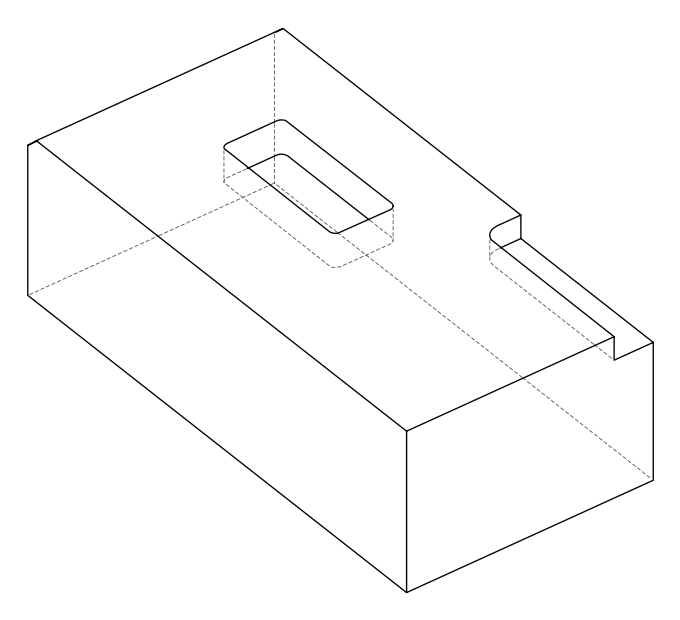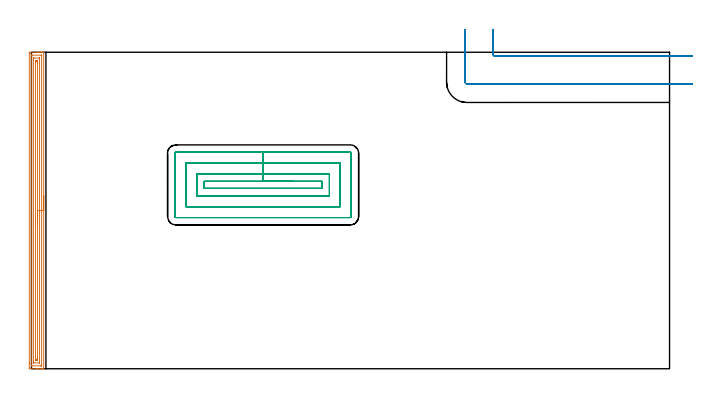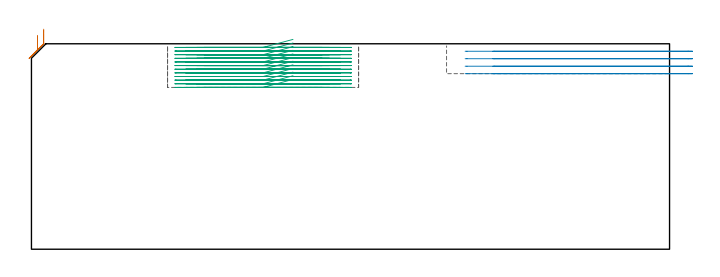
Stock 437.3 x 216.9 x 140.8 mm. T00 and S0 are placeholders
(PLAN: 3 operations, 2 tool changes, 35.4 min)
(1 AREA_MILL | FG_CHAMFER_SURFACE | UGT0205_001 | 7.15 min | 10627 mm3)
(2 MILL_CORNER_NOTCH_RECTANGULAR | CORNER_NOTCH_RECTANGULAR | UGT0201_109 | Follow Part, ap 6.35, ae 75% | 3.02 min | 106908 mm3)
(3 MILL_RECTANGULAR_POCKET | POCKET_RECTANGULAR_STRAIGHT | NXT0201_013 | Follow Part, ap 2.5, ae 75% | 25.19 min | 213730 mm3)
(TOOL UGT0205_001 | Chamfer Mill 20 x 3 x 45 deg. | D20 FL50 Z2)
(TOOL UGT0201_109 | End Mill 25.4 mm | D25.4 FL25 Z2)
(TOOL NXT0201_013 | ENDMILL 10mm | D10 FL30 Z4)
(OP 1 AREA_MILL)
G17 G21 G94 G90
T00 M6
G54
G17 G0 G90 X8.4 Y118.45 S1061 M3
G43 Z150.8 H0
G94 G1 Y118.412 Z149.928 F250.
Y118.298 Z149.063
Y118.109 Z148.212
Y117.847 Z147.38
Y117.513 Z146.574
Y117.11 Z145.8
Y116.642 Z145.064
Y116.11 Z144.372
Y115.521 Z143.729
Y114.878 Z143.139
Y114.186 Z142.608
Y113.45 Z142.14
Y112.676 Z141.737
Y111.87 Z141.403
Y111.038 Z141.141
Y110.186 Z140.952
Y109.322 Z140.838
Y108.45 Z140.8
Y0.145
X8.397 Y0.009 Z140.788
X8.376 Y0.007 Z140.768
X8.062 Y0. Z140.461
X7.572 Z139.971
X6.995 Z139.39
X4.934 Z137.332
X4.336 Z136.731
X3.749 Z136.144
X-1.281 Y0.001 Z131.116
X-1.492 Y0.01 Z130.905
X-1.499 Y0.22 Z130.899
X-1.5 Y0.591 Z130.9
Y3.961
Y216.309
X-1.496 Y216.683 Z130.902
X-1.492 Y216.89 Z130.905
X-1.28 Y216.9 Z131.117
X4.336 Z136.731
X4.934 Z137.331
X5.222 Z137.619
X6.995 Z139.39
X7.572 Z139.971
X8.063 Z140.462
X8.376 Y216.893 Z140.768
X8.397 Y216.89 Z140.788
X8.4 Y216.755 Z140.8
Y108.45
X6.986 Z139.386
X6.985 Y2.153 Z139.385
X6.984 Y2.043 Z139.384
X6.982 Y2.017 Z139.382
X6.98 Y2.011 Z139.38
X6.957 Y2.008 Z139.357
X6.851 Y2.004 Z139.251
X6.48 Y2. Z138.88
X0.276 Z132.676
X0.046 Y2.004 Z132.446
X-0.041 Y2.007 Z132.359
X-0.073 Y2.009 Z132.327
X-0.079 Y2.048 Z132.321
X-0.086 Y2.373 Z132.314
X-0.085 Y214.747 Z132.315
X-0.084 Y214.857 Z132.316
X-0.082 Y214.883 Z132.318
X-0.08 Y214.889 Z132.32
X-0.057 Y214.892 Z132.343
X0.048 Y214.896 Z132.448
X0.42 Y214.9 Z132.82
X6.624 Y214.899 Z139.024
X6.854 Y214.896 Z139.254
X6.941 Y214.893 Z139.341
X6.973 Y214.89 Z139.373
X6.979 Y214.852 Z139.379
X6.986 Y214.526 Z139.386
Y108.45
X5.572 Z137.972
X5.571 Y4.156 Z137.971
X5.57 Y4.069 Z137.97
X5.568 Y4.026 Z137.968
X5.566 Y4.012 Z137.966
X5.533 Y4.009 Z137.933
X5.377 Y4.001 Z137.777
X1.677 Y4. Z134.077
X1.522 Y4.002 Z133.922
X1.419 Y4.005 Z133.819
X1.341 Y4.01 Z133.741
X1.335 Y4.041 Z133.735
X1.333 Y4.156 Z133.733
X1.329 Y4.507 Z133.729
Y212.744
X1.33 Y212.831 Z133.73
X1.332 Y212.874 Z133.732
X1.334 Y212.888 Z133.734
X1.367 Y212.891 Z133.767
X1.523 Y212.899 Z133.923
X5.222 Y212.9 Z137.622
X5.378 Y212.898 Z137.778
X5.481 Y212.895 Z137.881
X5.559 Y212.89 Z137.959
X5.565 Y212.859 Z137.965
X5.567 Y212.744 Z137.967
X5.571 Y212.393 Z137.971
X5.572 Y108.45 Z137.972
X4.157 Z136.557
Y6.83
X4.153 Y6.124 Z136.553
X4.15 Y6.021 Z136.55
X4.143 Y6.009 Z136.543
X4.12 Y6.006 Z136.52
X4.069 Y6.003 Z136.469
X3.863 Y6.001 Z136.263
X3.45 Y6. Z135.85
X3.389 Z135.789
X3.016 Y6.005 Z135.416
X2.83 Y6.01 Z135.23
X2.749 Y6.016 Z135.149
X2.748 Y6.077 Z135.148
X2.743 Y6.65 Z135.143
Y210.069
X2.747 Y210.776 Z135.147
X2.75 Y210.879 Z135.15
X2.757 Y210.891 Z135.157
X2.78 Y210.894 Z135.18
X2.831 Y210.897 Z135.231
X3.037 Y210.899 Z135.437
X3.45 Y210.9 Z135.85
X3.511 Z135.911
X3.884 Y210.895 Z136.284
X4.07 Y210.89 Z136.47
X4.15 Y210.884 Z136.55
X4.152 Y210.823 Z136.552
X4.157 Y210.25 Z136.557
Y108.45
Y107.578 Z136.595
Y106.713 Z136.709
Y105.862 Z136.898
Y105.03 Z137.16
Y104.224 Z137.494
Y103.45 Z137.897
Y102.714 Z138.366
Y102.022 Z138.897
Y101.379 Z139.486
Y100.79 Z140.129
Y100.258 Z140.822
Y99.79 Z141.557
Y99.387 Z142.331
Y99.053 Z143.137
Y98.791 Z143.969
Y98.602 Z144.821
Y98.488 Z145.686
Y98.45 Z146.557
G0 Z150.8
M5
M2
(OP 2 MILL_CORNER_NOTCH_RECTANGULAR)
G17 G21 G94 G90
T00 M6
G54
G17 G0 G90 X316.25 Y232.6 S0 M3
G43 Z150.8 H0
Z135.675
G94 G1 Y229.6 F250.
Y215.514 F500.
G3 X317.514 Y214.25 R1.27
G1 X450.
X453. F250.
G0 Z150.8
X297.2 Y232.6
Z135.675
G1 Y229.6
Y196.464 F500.
G3 X298.464 Y195.2 R1.27
G1 X450.
X453. F250.
G0 Z150.8
X316.25 Y232.6
Z130.55
G1 Y229.6
Y215.514 F500.
G3 X317.514 Y214.25 R1.27
G1 X450.
X453. F250.
G0 Z150.8
X297.2 Y232.6
Z130.55
G1 Y229.6
Y196.464 F500.
G3 X298.464 Y195.2 R1.27
G1 X450.
X453. F250.
G0 Z150.8
X316.25 Y232.6
Z125.425
G1 Y229.6
Y215.514 F500.
G3 X317.514 Y214.25 R1.27
G1 X450.
X453. F250.
G0 Z150.8
X297.2 Y232.6
Z125.425
G1 Y229.6
Y196.464 F500.
G3 X298.464 Y195.2 R1.27
G1 X450.
X453. F250.
G0 Z150.8
X316.25 Y232.6
Z120.3
G1 Y229.6
Y215.514 F500.
G3 X317.514 Y214.25 R1.27
G1 X450.
X453. F250.
G0 Z150.8
X297.2 Y232.6
Z120.3
G1 Y229.6
Y196.464 F500.
G3 X298.464 Y195.2 R1.27
G1 X450.
X453. F250.
G0 Z150.8
M5
M2
(OP 3 MILL_RECTANGULAR_POCKET)
G17 G21 G94 G90
T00 M6
G54
G17 G0 G90 X179.245 Y128.4 S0 M3
G43 Z150.8 H0
Z143.8
G94 G1 X158.75 Z138.308 F250.
X118.3 F500.
Y123.6
X199.2
Y128.4
X158.75
Y133.4
X113.3
Y118.6
X204.2
Y133.4
X158.75
Y140.9
X105.8
Y111.1
X211.7
Y140.9
X158.75
Y148.4
X99.
G3 X98.3 Y147.7 R0.7
G1 Y104.3
G3 X99. Y103.6 R0.7
G1 X218.5
G3 X219.2 Y104.3 R0.7
G1 Y147.7
G3 X218.5 Y148.4 R0.7
G1 X158.75
X157.75
G0 X179.245 Y128.4 Z141.308
G1 X158.75 Z135.817 F250.
X118.3 F500.
Y123.6
X199.2
Y128.4
X158.75
Y133.4
X113.3
Y118.6
X204.2
Y133.4
X158.75
Y140.9
X105.8
Y111.1
X211.7
Y140.9
X158.75
Y148.4
X99.
G3 X98.3 Y147.7 R0.7
G1 Y104.3
G3 X99. Y103.6 R0.7
G1 X218.5
G3 X219.2 Y104.3 R0.7
G1 Y147.7
G3 X218.5 Y148.4 R0.7
G1 X158.75
X157.75
G0 X179.245 Y128.4 Z138.817
G1 X158.75 Z133.325 F250.
X118.3 F500.
Y123.6
X199.2
Y128.4
X158.75
Y133.4
X113.3
Y118.6
X204.2
Y133.4
X158.75
Y140.9
X105.8
Y111.1
X211.7
Y140.9
X158.75
Y148.4
X99.
G3 X98.3 Y147.7 R0.7
G1 Y104.3
G3 X99. Y103.6 R0.7
G1 X218.5
G3 X219.2 Y104.3 R0.7
G1 Y147.7
G3 X218.5 Y148.4 R0.7
G1 X158.75
X157.75
G0 X179.245 Y128.4 Z136.325
G1 X158.75 Z130.833 F250.
X118.3 F500.
Y123.6
X199.2
Y128.4
X158.75
Y133.4
X113.3
Y118.6
X204.2
Y133.4
X158.75
Y140.9
X105.8
Y111.1
X211.7
Y140.9
X158.75
Y148.4
X99.
G3 X98.3 Y147.7 R0.7
G1 Y104.3
G3 X99. Y103.6 R0.7
G1 X218.5
G3 X219.2 Y104.3 R0.7
G1 Y147.7
G3 X218.5 Y148.4 R0.7
G1 X158.75
X157.75
G0 X179.245 Y128.4 Z133.833
G1 X158.75 Z128.342 F250.
X118.3 F500.
Y123.6
X199.2
Y128.4
X158.75
Y133.4
X113.3
Y118.6
X204.2
Y133.4
X158.75
Y140.9
X105.8
Y111.1
X211.7
Y140.9
X158.75
Y148.4
X99.
G3 X98.3 Y147.7 R0.7
G1 Y104.3
G3 X99. Y103.6 R0.7
G1 X218.5
G3 X219.2 Y104.3 R0.7
G1 Y147.7
G3 X218.5 Y148.4 R0.7
G1 X158.75
X157.75
G0 X179.245 Y128.4 Z131.342
G1 X158.75 Z125.85 F250.
X118.3 F500.
Y123.6
X199.2
Y128.4
X158.75
Y133.4
X113.3
Y118.6
X204.2
Y133.4
X158.75
Y140.9
X105.8
Y111.1
X211.7
Y140.9
X158.75
Y148.4
X99.
G3 X98.3 Y147.7 R0.7
G1 Y104.3
G3 X99. Y103.6 R0.7
G1 X218.5
G3 X219.2 Y104.3 R0.7
G1 Y147.7
G3 X218.5 Y148.4 R0.7
G1 X158.75
X157.75
G0 X179.245 Y128.4 Z128.85
G1 X158.75 Z123.358 F250.
X118.3 F500.
Y123.6
X199.2
Y128.4
X158.75
Y133.4
X113.3
Y118.6
X204.2
Y133.4
X158.75
Y140.9
X105.8
Y111.1
X211.7
Y140.9
X158.75
Y148.4
X99.
G3 X98.3 Y147.7 R0.7
G1 Y104.3
G3 X99. Y103.6 R0.7
G1 X218.5
G3 X219.2 Y104.3 R0.7
G1 Y147.7
G3 X218.5 Y148.4 R0.7
G1 X158.75
X157.75
G0 X179.245 Y128.4 Z126.358
G1 X158.75 Z120.867 F250.
X118.3 F500.
Y123.6
X199.2
Y128.4
X158.75
Y133.4
X113.3
Y118.6
X204.2
Y133.4
X158.75
Y140.9
X105.8
Y111.1
X211.7
Y140.9
X158.75
Y148.4
X99.
G3 X98.3 Y147.7 R0.7
G1 Y104.3
G3 X99. Y103.6 R0.7
G1 X218.5
G3 X219.2 Y104.3 R0.7
G1 Y147.7
G3 X218.5 Y148.4 R0.7
G1 X158.75
X157.75
G0 X179.245 Y128.4 Z123.867
G1 X158.75 Z118.375 F250.
X118.3 F500.
Y123.6
X199.2
Y128.4
X158.75
Y133.4
X113.3
Y118.6
X204.2
Y133.4
X158.75
Y140.9
X105.8
Y111.1
X211.7
Y140.9
X158.75
Y148.4
X99.
G3 X98.3 Y147.7 R0.7
G1 Y104.3
G3 X99. Y103.6 R0.7
G1 X218.5
G3 X219.2 Y104.3 R0.7
G1 Y147.7
G3 X218.5 Y148.4 R0.7
G1 X158.75
X157.75
G0 X179.245 Y128.4 Z121.375
G1 X158.75 Z115.883 F250.
X118.3 F500.
Y123.6
X199.2
Y128.4
X158.75
Y133.4
X113.3
Y118.6
X204.2
Y133.4
X158.75
Y140.9
X105.8
Y111.1
X211.7
Y140.9
X158.75
Y148.4
X99.
G3 X98.3 Y147.7 R0.7
G1 Y104.3
G3 X99. Y103.6 R0.7
G1 X218.5
G3 X219.2 Y104.3 R0.7
G1 Y147.7
G3 X218.5 Y148.4 R0.7
G1 X158.75
X157.75
G0 X179.245 Y128.4 Z118.883
G1 X158.75 Z113.392 F250.
X118.3 F500.
Y123.6
X199.2
Y128.4
X158.75
Y133.4
X113.3
Y118.6
X204.2
Y133.4
X158.75
Y140.9
X105.8
Y111.1
X211.7
Y140.9
X158.75
Y148.4
X99.
G3 X98.3 Y147.7 R0.7
G1 Y104.3
G3 X99. Y103.6 R0.7
G1 X218.5
G3 X219.2 Y104.3 R0.7
G1 Y147.7
G3 X218.5 Y148.4 R0.7
G1 X158.75
X157.75
G0 X179.245 Y128.4 Z116.392
G1 X158.75 Z110.9 F250.
X118.3 F500.
Y123.6
X199.2
Y128.4
X158.75
Y133.4
X113.3
Y118.6
X204.2
Y133.4
X158.75
Y140.9
X105.8
Y111.1
X211.7
Y140.9
X158.75
Y148.4
X99.
G3 X98.3 Y147.7 R0.7
G1 Y104.3
G3 X99. Y103.6 R0.7
G1 X218.5
G3 X219.2 Y104.3 R0.7
G1 Y147.7
G3 X218.5 Y148.4 R0.7
G1 X158.75
X157.75
G0 Z150.8
M5
M2
